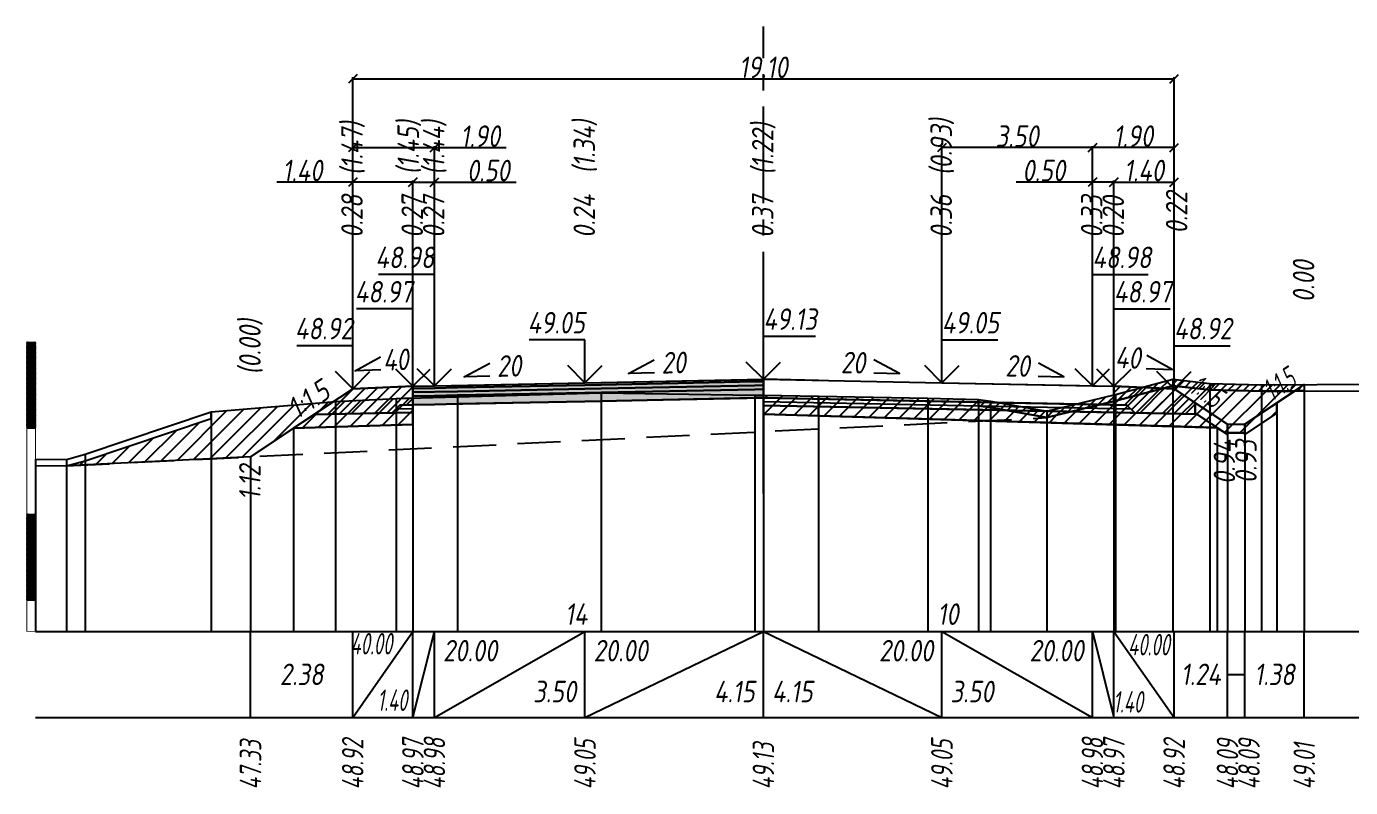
# Model space of a CAD drawing. Extents: x -717 to 1451, y -133302 to 233.
# Drawn here: x 82.3 to 236.2, y -85017.2 to -84928.7 of the extents above; entities that cross this region are included whole.
import ezdxf
from ezdxf.enums import TextEntityAlignment as Align

# ---------------------------------------------------------------- set-up
doc = ezdxf.new("R2010")
doc.units = 0
doc.linetypes.add('осевая2', pattern=[1.125, 0.75, -0.125, 0.125, -0.125])
doc.linetypes.add('штриховая', pattern=[0.75, 0.5, -0.25])
for name, color, linetype in [('Интерполированный поперечник', 2, 'Continuous'), ('Код_514', 1, 'Continuous'), ('Контур_0', 7, 'Continuous'), ('Контур_2521', 7, 'Continuous'), ('Контур_2564', 7, 'Continuous'), ('Контур_2660', 7, 'Continuous'), ('Контур_2665', 7, 'Continuous'), ('Контур_400', 7, 'Continuous'), ('Контур_508', 7, 'Continuous'), ('Контур_512', 7, 'Continuous'), ('Контур_513', 7, 'Continuous'), ('Красный поперечник', 1, 'Continuous'), ('Линейка абсолютных высот', 7, 'Continuous'), ('Объём_2501', 7, 'Continuous'), ('Объём_2564', 7, 'Continuous'), ('Объём_2650', 7, 'Continuous'), ('Объём_2660', 7, 'Continuous'), ('Объём_2661', 7, 'Continuous'), ('Объём_2662', 7, 'Continuous'), ('Объём_2663', 7, 'Continuous'), ('Объём_2664', 7, 'Continuous'), ('Объём_2665', 7, 'Continuous'), ('Объём_2666', 7, 'Continuous'), ('Объём_2753', 7, 'Continuous'), ('Ось', 1, 'осевая2'), ('Откосы', 7, 'Continuous'), ('Отметки покрытия', 7, 'Continuous'), ('Рабочие отметки', 7, 'Continuous'), ('Рабочие отметки доп.', 7, 'Continuous'), ('Слои выравнивания', 7, 'Continuous'), ('Таблица', 7, 'Continuous'), ('Уклоны проезжей части', 7, 'Continuous'), ('Черный поперечник', 3, 'Continuous')]:
    doc.layers.add(name, color=color, linetype=linetype)
for name, color, linetype, true_color in [('Контур_2540', 2, 'Continuous', 0xffff00), ('Контур_2560', 2, 'Continuous', 0xffff00), ('Контур_2561', 7, 'Continuous', 0xff8040), ('Контур_2562', 3, 'Continuous', 0x00ff00), ('Контур_2563', 7, 'Continuous', 0xff8000), ('Контур_2570', 7, 'Continuous', 0x80ff00), ('Контур_2583', 3, 'Continuous', 0x00ff00), ('Контур_2584', 3, 'Continuous', 0x00ff00), ('Контур_2725', 7, 'Continuous', 0x323232), ('Контур_2736', 4, 'Continuous', 0x00ffff), ('Контур_2760', 7, 'Continuous', 0x323232), ('Контур_2761', 7, 'Continuous', 0x323232), ('Контур_2762', 7, 'Continuous', 0x323232), ('Контур_2763', 7, 'Continuous', 0x323232), ('Контур_402', 7, 'Continuous', 0xff6464), ('Контур_703', 4, 'Continuous', 0x00ffff), ('Контур_707', 4, 'Continuous', 0x00ffff), ('Контур_720', 131, 'Continuous', 0xaaffff), ('Объём_2500', 7, 'Continuous', 0xc0c0c0), ('Объём_2520', 7, 'Continuous', 0x80ffff), ('Объём_2540', 2, 'Continuous', 0xffff00), ('Объём_2560', 2, 'Continuous', 0xffff00), ('Объём_2561', 7, 'Continuous', 0xff8040), ('Объём_2562', 3, 'Continuous', 0x00ff00), ('Объём_2563', 7, 'Continuous', 0xff8000), ('Объём_2570', 7, 'Continuous', 0x80ff00), ('Объём_2580', 3, 'Continuous', 0x00ff00), ('Объём_2583', 3, 'Continuous', 0x00ff00), ('Объём_2584', 3, 'Continuous', 0x00ff00), ('Объём_2591', 3, 'Continuous', 0x00ff00), ('Объём_2595', 3, 'Continuous', 0x00ff00), ('Объём_2600', 7, 'Continuous', 0x808000), ('Объём_2746', 2, 'Continuous', 0xffff00)]:
    doc.layers.add(name, color=color, linetype=linetype, true_color=true_color)
doc.styles.get("Standard").update_dxf_attribs({"font": 'txt', "height": 2.5})
doc.styles.add('М', font='romand.shx', dxfattribs={"width": 0.8, "oblique": 10, "height": 2.5})
doc.dimstyles.get("Standard").update_dxf_attribs({"dimtxt": 0.18, "dimasz": 0.18, "dimexe": 0.18, "dimexo": 0.0625, "dimgap": 0.09, "dimtad": 0, "dimtih": 1, "dimtoh": 1, "dimdec": 4, "dimzin": 0, "dimdsep": 46, "dimtxsty": 'Standard', "dimcen": 0.09, "dimadec": 0, "dimazin": 0, "dimtfac": 1, "dimtdec": 4, "dimtofl": 0, "dimtmove": 0, "dimatfit": 3, "dimfxl": 1, "dimtolj": 1, "dimtzin": 0, "dimarcsym": 0})
pattern_1 = [(45.00000125, (3.352654, -2495.907455), (-0.026516505928, 0.026516504769), []), (135.00000034, (3.352654, -2495.907455), (-0.02651650519, -0.026516505506), [])]

# ---------------------------------------------------------------- blocks, each defined once
blk = doc.blocks.new('_Oblique')
at = {"color": 0, "linetype": 'ByBlock', "lineweight": -2}
blk.add_line((-0.5, -0.5), (0.5, 0.5), dxfattribs=at)
blk = doc.blocks.new('*D3339')
at = {"color": 0, "lineweight": -2, "transparency": 16777216}
for p, q in [((208.73, -84970.5), (208.73, -84946.57)), ((215.73, -84970.78), (215.73, -84946.57)), ((208.73, -84946.75), (215.73, -84946.75))]:
    blk.add_line(p, q, dxfattribs=at)
at = {"layer": 'Defpoints', "color": 0, "transparency": 16777216}
for p in [(215.73, -84946.75), (208.73, -84970.56), (215.73, -84970.84)]:
    blk.add_point(p, dxfattribs=at)
at = {"color": 0, "lineweight": -2, "transparency": 16777216, "rotation": 180}
blk.add_blockref('_Oblique', (208.73, -84946.75), dxfattribs=at)
at = {"color": 0, "lineweight": -2, "transparency": 16777216}
blk.add_blockref('_Oblique', (215.73, -84946.75), dxfattribs=at)
at = {"color": 0, "transparency": 16777216, "insert": (212.23, -84945.41), "char_height": 2.5, "width": 0.69, "attachment_point": 5, "style": 'М'}
blk.add_mtext('\\A1;1.40', dxfattribs=at)
blk = doc.blocks.new('*D3340')
at = {"color": 0, "lineweight": -2, "transparency": 16777216}
for p, q in [((120.23, -84970.78), (120.23, -84946.57)), ((127.23, -84970.5), (127.23, -84946.57)), ((120.23, -84946.75), (111.39, -84946.75)), ((127.23, -84946.75), (120.23, -84946.75))]:
    blk.add_line(p, q, dxfattribs=at)
at = {"layer": 'Defpoints', "color": 0, "transparency": 16777216}
for p in [(127.23, -84946.75), (120.23, -84970.84), (127.23, -84970.56)]:
    blk.add_point(p, dxfattribs=at)
at = {"color": 0, "lineweight": -2, "transparency": 16777216, "rotation": 180}
blk.add_blockref('_Oblique', (120.23, -84946.75), dxfattribs=at)
at = {"color": 0, "lineweight": -2, "transparency": 16777216}
blk.add_blockref('_Oblique', (127.23, -84946.75), dxfattribs=at)
at = {"color": 0, "transparency": 16777216, "insert": (114.39, -84945.41), "char_height": 2.5, "width": 0.69, "attachment_point": 5, "style": 'М'}
blk.add_mtext('\\A1;1.40', dxfattribs=at)
blk = doc.blocks.new('*D3341')
at = {"color": 0, "lineweight": -2, "transparency": 16777216}
for p, q in [((206.23, -84970.45), (206.23, -84946.57)), ((208.73, -84970.5), (208.73, -84946.57)), ((206.23, -84946.75), (197.35, -84946.75)), ((208.73, -84946.75), (206.23, -84946.75))]:
    blk.add_line(p, q, dxfattribs=at)
at = {"layer": 'Defpoints', "color": 0, "transparency": 16777216}
for p in [(208.73, -84946.75), (206.23, -84970.51), (208.73, -84970.56)]:
    blk.add_point(p, dxfattribs=at)
at = {"color": 0, "lineweight": -2, "transparency": 16777216, "rotation": 180}
blk.add_blockref('_Oblique', (206.23, -84946.75), dxfattribs=at)
at = {"color": 0, "lineweight": -2, "transparency": 16777216}
blk.add_blockref('_Oblique', (208.73, -84946.75), dxfattribs=at)
at = {"color": 0, "transparency": 16777216, "insert": (200.58, -84945.41), "char_height": 2.5, "width": 0.72, "attachment_point": 5, "style": 'М'}
blk.add_mtext('\\A1;0.50', dxfattribs=at)
blk = doc.blocks.new('*D3342')
at = {"color": 0, "lineweight": -2, "transparency": 16777216}
for p, q in [((127.23, -84970.5), (127.23, -84946.57)), ((129.73, -84970.45), (129.73, -84946.57)), ((127.23, -84946.75), (129.73, -84946.75)), ((129.73, -84946.75), (139.22, -84946.75))]:
    blk.add_line(p, q, dxfattribs=at)
at = {"layer": 'Defpoints', "color": 0, "transparency": 16777216}
for p in [(129.73, -84946.75), (127.23, -84970.56), (129.73, -84970.51)]:
    blk.add_point(p, dxfattribs=at)
at = {"color": 0, "lineweight": -2, "transparency": 16777216, "rotation": 180}
blk.add_blockref('_Oblique', (127.23, -84946.75), dxfattribs=at)
at = {"color": 0, "lineweight": -2, "transparency": 16777216}
blk.add_blockref('_Oblique', (129.73, -84946.75), dxfattribs=at)
at = {"color": 0, "transparency": 16777216, "insert": (136, -84945.41), "char_height": 2.5, "width": 0.72, "attachment_point": 5, "style": 'М'}
blk.add_mtext('\\A1;0.50', dxfattribs=at)
blk = doc.blocks.new('*D3343')
at = {"color": 0, "lineweight": -2, "transparency": 16777216}
for p, q in [((188.73, -84970.1), (188.73, -84942.57)), ((206.23, -84942.75), (188.73, -84942.75)), ((206.23, -84970.45), (206.23, -84942.57))]:
    blk.add_line(p, q, dxfattribs=at)
at = {"layer": 'Defpoints', "color": 0, "transparency": 16777216}
for p in [(188.73, -84942.75), (188.73, -84970.16), (206.23, -84970.51)]:
    blk.add_point(p, dxfattribs=at)
at = {"color": 0, "lineweight": -2, "transparency": 16777216, "rotation": 180}
blk.add_blockref('_Oblique', (188.73, -84942.75), dxfattribs=at)
at = {"color": 0, "lineweight": -2, "transparency": 16777216}
blk.add_blockref('_Oblique', (206.23, -84942.75), dxfattribs=at)
at = {"color": 0, "transparency": 16777216, "insert": (197.48, -84941.41), "char_height": 2.5, "width": 0.75, "attachment_point": 5, "style": 'М'}
blk.add_mtext('\\A1;3.50', dxfattribs=at)
blk = doc.blocks.new('*D3344')
at = {"color": 0, "lineweight": -2, "transparency": 16777216}
for p, q in [((206.23, -84970.45), (206.23, -84942.57)), ((215.73, -84942.75), (206.23, -84942.75)), ((215.73, -84970.78), (215.73, -84942.57))]:
    blk.add_line(p, q, dxfattribs=at)
at = {"layer": 'Defpoints', "color": 0, "transparency": 16777216}
for p in [(206.23, -84942.75), (206.23, -84970.51), (215.73, -84970.84)]:
    blk.add_point(p, dxfattribs=at)
at = {"color": 0, "lineweight": -2, "transparency": 16777216, "rotation": 180}
blk.add_blockref('_Oblique', (206.23, -84942.75), dxfattribs=at)
at = {"color": 0, "lineweight": -2, "transparency": 16777216}
blk.add_blockref('_Oblique', (215.73, -84942.75), dxfattribs=at)
at = {"color": 0, "transparency": 16777216, "insert": (210.98, -84941.41), "char_height": 2.5, "width": 0.69, "attachment_point": 5, "style": 'М'}
blk.add_mtext('\\A1;1.90', dxfattribs=at)
blk = doc.blocks.new('*D3345')
at = {"color": 0, "lineweight": -2, "transparency": 16777216}
for p, q in [((120.23, -84970.78), (120.23, -84942.57)), ((120.23, -84942.75), (129.73, -84942.75)), ((129.73, -84970.45), (129.73, -84942.57)), ((129.73, -84942.75), (138.07, -84942.75))]:
    blk.add_line(p, q, dxfattribs=at)
at = {"layer": 'Defpoints', "color": 0, "transparency": 16777216}
for p in [(129.73, -84942.75), (120.23, -84970.84), (129.73, -84970.51)]:
    blk.add_point(p, dxfattribs=at)
at = {"color": 0, "lineweight": -2, "transparency": 16777216, "rotation": 180}
blk.add_blockref('_Oblique', (120.23, -84942.75), dxfattribs=at)
at = {"color": 0, "lineweight": -2, "transparency": 16777216}
blk.add_blockref('_Oblique', (129.73, -84942.75), dxfattribs=at)
at = {"color": 0, "transparency": 16777216, "insert": (135.07, -84941.41), "char_height": 2.5, "width": 0.69, "attachment_point": 5, "style": 'М'}
blk.add_mtext('\\A1;1.90', dxfattribs=at)
blk = doc.blocks.new('*D3346')
at = {"color": 0, "lineweight": -2, "transparency": 16777216}
for p, q in [((120.23, -84970.78), (120.23, -84934.57)), ((120.23, -84934.75), (215.73, -84934.75)), ((215.73, -84970.78), (215.73, -84934.57))]:
    blk.add_line(p, q, dxfattribs=at)
at = {"layer": 'Defpoints', "color": 0, "transparency": 16777216}
for p in [(215.73, -84934.75), (120.23, -84970.84), (215.73, -84970.84)]:
    blk.add_point(p, dxfattribs=at)
at = {"color": 0, "lineweight": -2, "transparency": 16777216, "rotation": 180}
blk.add_blockref('_Oblique', (120.23, -84934.75), dxfattribs=at)
at = {"color": 0, "lineweight": -2, "transparency": 16777216}
blk.add_blockref('_Oblique', (215.73, -84934.75), dxfattribs=at)
at = {"color": 0, "transparency": 16777216, "insert": (167.98, -84933.41), "char_height": 2.5, "width": 0.81, "attachment_point": 5, "style": 'М'}
blk.add_mtext('\\A1;19.10', dxfattribs=at)

msp = doc.modelspace()

# ---------------------------------------------------------------- hatches: boundary and pattern name
at = {"layer": 'Линейка абсолютных высот'}
h = msp.add_hatch(dxfattribs=at)
h.set_pattern_fill('ANSI37', scale=0.3, style=0)
h.set_pattern_definition(pattern_1)
h.paths.add_polyline_path([(83.353, -84975.361), (83.353, -84965.361), (82.353, -84965.361), (82.353, -84975.361)])
h = msp.add_hatch(dxfattribs=at)
h.set_pattern_fill('ANSI37', scale=0.3, style=0)
h.set_pattern_definition(pattern_1)
h.paths.add_polyline_path([(83.353, -84995.361), (83.353, -84985.361), (82.353, -84985.361), (82.353, -84995.361)])
at = {"layer": 'Объём_2563'}
h = msp.add_hatch(dxfattribs=at)
h.set_pattern_fill('ANSI31', color=256, scale=0.3)
h.paths.add_polyline_path([(120.228, -84970.782), (127.228, -84970.502), (127.228, -84972.652), (125.728, -84972.682), (124.809, -84973.6), (115.728, -84973.782)])
h = msp.add_hatch(dxfattribs=at)
h.set_pattern_fill('ANSI31', color=256, scale=0.3)
h.paths.add_polyline_path([(218.183, -84973.62), (218.369, -84973.745), (211.146, -84973.6), (210.228, -84972.682), (208.728, -84972.652), (208.728, -84970.502), (215.728, -84970.782), (218.183, -84972.419)])
at = {"layer": 'Объём_2570'}
h = msp.add_hatch(dxfattribs=at)
h.set_pattern_fill('ANSI31', color=256, scale=0.2)
h.paths.add_polyline_path([(230.855, -84971.053), (225.872, -84971.073), (219.879, -84970.915), (215.58, -84970.439), (208.925, -84972.212), (200.915, -84974.15), (194.376, -84972.986), (192.994, -84972.789), (192.994, -84972.039), (194.376, -84972.236), (200.915, -84973.4), (208.925, -84971.462), (215.58, -84969.689), (219.879, -84970.165), (225.872, -84970.323), (230.855, -84970.303)])
at = {"layer": 'Объём_2600'}
h = msp.add_hatch(dxfattribs=at)
h.set_pattern_fill('ANSI31', color=6, scale=0.4)
h.paths.add_polyline_path([(227.683, -84972.419), (227.683, -84973.62), (223.933, -84976.12), (223.933, -84975.919), (221.933, -84975.919), (221.933, -84976.12), (220.731, -84975.32), (167.978, -84973.737), (167.978, -84971.55), (174.365, -84971.641), (187.079, -84971.865), (192.994, -84972.039), (192.994, -84972.789), (194.376, -84972.986), (200.915, -84974.15), (208.925, -84972.212), (215.58, -84970.439), (219.879, -84970.915), (225.872, -84971.073), (229.724, -84971.058)])
h = msp.add_hatch(dxfattribs=at)
h.set_pattern_fill('HONEY', color=5, scale=0.3)
h.paths.add_polyline_path([(229.724, -84971.058), (230.855, -84970.303), (230.855, -84971.053)])
h = msp.add_hatch(dxfattribs=at)
h.set_pattern_fill('ANSI31', color=6, scale=0.4)
h.paths.add_polyline_path([(127.228, -84974.959), (113.336, -84975.376), (108.353, -84978.699), (86.959, -84979.75), (89.127, -84979.162), (103.79, -84974.239), (103.79, -84973.489), (118.234, -84972.267), (125.301, -84971.907), (127.228, -84971.861)])
at = {"layer": 'Слои выравнивания'}
for color, points in [(2, [(127.228, -84970.502), (129.728, -84970.452), (132.404, -84970.398), (147.228, -84970.102), (149.135, -84970.064), (166.994, -84969.707), (167.978, -84969.687), (167.978, -84969.937), (166.994, -84969.957), (149.135, -84970.314), (147.228, -84970.352), (132.404, -84970.648), (129.728, -84970.702), (127.228, -84970.752)]), (3, [(127.228, -84970.752), (129.728, -84970.702), (132.404, -84970.648), (147.228, -84970.352), (149.135, -84970.314), (166.994, -84969.957), (167.978, -84969.937), (167.978, -84970.387), (166.994, -84970.407), (149.135, -84970.764), (147.228, -84970.802), (132.404, -84971.098), (129.728, -84971.152), (127.228, -84971.202)]), (4, [(127.228, -84971.202), (129.728, -84971.152), (132.404, -84971.098), (147.228, -84970.802), (149.135, -84970.764), (166.994, -84970.407), (167.978, -84970.387), (167.978, -84970.837), (166.994, -84970.857), (149.135, -84971.214), (147.228, -84971.252), (132.404, -84971.548), (129.728, -84971.602), (127.228, -84971.652)]), (5, [(127.228, -84971.652), (129.728, -84971.602), (132.404, -84971.548), (147.228, -84971.252), (149.135, -84971.214), (166.994, -84970.857), (167.978, -84970.837), (167.978, -84971.837), (166.994, -84971.857), (149.135, -84972.214), (147.228, -84972.252), (132.404, -84972.548), (129.728, -84972.602), (127.228, -84972.652)])]:
    msp.add_hatch(color=color, dxfattribs=at).paths.add_polyline_path(points)

# ---------------------------------------------------------------- linework, layer by layer
at = {"layer": 'Интерполированный поперечник', "linetype": 'штриховая', "ltscale": 10, "flags": 128}
msp.add_lwpolyline([(86.959, -84979.75), (200.915, -84974.15)], dxfattribs=at)
at = {"layer": 'Код_514'}
for p, q in [((108.353, -85009), (108.353, -84999)), ((120.228, -85009), (120.228, -84999)), ((120.228, -85009), (127.228, -84999)), ((127.228, -85009), (127.228, -84999)), ((127.228, -85009), (129.728, -84999)), ((129.728, -85009), (129.728, -84999)), ((129.728, -85009), (147.228, -84999)), ((147.228, -85009), (147.228, -84999)), ((147.228, -85009), (167.978, -84999)), ((167.978, -85009), (167.978, -84999)), ((167.978, -84999), (188.728, -85009)), ((188.728, -85009), (188.728, -84999)), ((188.728, -84999), (206.228, -85009)), ((206.228, -85009), (206.228, -84999)), ((206.228, -84999), (208.728, -85009)), ((208.728, -85009), (208.728, -84999)), ((208.728, -84999), (215.728, -85009)), ((215.728, -85009), (215.728, -84999)), ((221.933, -85009), (221.933, -84999)), ((223.933, -85009), (223.933, -84999)), ((230.855, -85009), (230.855, -84999)), ((221.933, -85004), (223.933, -85004))]:
    msp.add_line(p, q, dxfattribs=at)
at = {"layer": 'Контур_0', "color": 18, "true_color": 0x000000, "flags": 128}
for points in [[(188.728, -84970.102), (208.728, -84970.502), (208.728, -84972.652), (167.978, -84971.837), (167.978, -84969.687), (188.728, -84970.102), (188.728, -84970.102)], [(115.728, -84973.782), (124.809, -84973.6), (125.728, -84972.682), (127.228, -84972.652)], [(125.728, -84972.682), (127.228, -84972.652), (127.228, -84973.552), (124.809, -84973.6), (125.728, -84972.682), (125.728, -84972.682)], [(188.728, -84972.252), (210.228, -84972.682), (211.146, -84973.6), (167.978, -84972.737), (167.978, -84971.837), (188.728, -84972.252), (188.728, -84972.252)], [(208.728, -84972.652), (210.228, -84972.682), (211.146, -84973.6), (218.369, -84973.745)]]:
    msp.add_lwpolyline(points, dxfattribs=at)
at = {"layer": 'Контур_2521', "color": 18, "true_color": 0x000000, "flags": 128}
for points in [[(167.978, -84972.287), (210.687, -84973.141)], [(125.269, -84973.141), (127.228, -84973.102)]]:
    msp.add_lwpolyline(points, dxfattribs=at)
at = {"layer": 'Контур_2540', "flags": 128}
for points in [[(220.416, -84975.31), (167.978, -84973.737), (167.978, -84972.737), (218.369, -84973.745), (220.731, -84975.32), (220.416, -84975.31), (220.416, -84975.31)], [(127.228, -84974.959), (113.336, -84975.376), (115.728, -84973.782), (127.228, -84973.552), (127.228, -84974.959), (127.228, -84974.959)]]:
    msp.add_lwpolyline(points, dxfattribs=at)
at = {"layer": 'Контур_2560', "flags": 128}
for points in [[(120.228, -84970.782), (120.228, -84970.782), (120.228, -84970.782), (127.228, -84970.502)], [(208.728, -84970.502), (215.728, -84970.782), (215.728, -84970.782), (215.728, -84970.782)]]:
    msp.add_lwpolyline(points, dxfattribs=at)
at = {"layer": 'Контур_2561', "flags": 128}
for points in [[(127.228, -84970.502), (127.228, -84970.502), (120.228, -84970.782), (120.228, -84970.782), (127.228, -84970.502)], [(208.728, -84970.502), (208.728, -84970.502), (215.728, -84970.782), (215.728, -84970.782), (208.728, -84970.502)]]:
    msp.add_lwpolyline(points, dxfattribs=at)
at = {"layer": 'Контур_2562', "flags": 128}
for points in [[(120.228, -84970.782), (120.228, -84970.782), (120.228, -84970.782), (120.228, -84970.782), (120.228, -84970.782)], [(215.728, -84970.782), (215.728, -84970.782), (215.728, -84970.782), (215.728, -84970.782), (215.728, -84970.782)]]:
    msp.add_lwpolyline(points, dxfattribs=at)
at = {"layer": 'Контур_2563', "flags": 128}
for points in [[(120.228, -84970.782), (127.228, -84970.502), (127.228, -84972.652), (125.728, -84972.682), (124.809, -84973.6), (115.728, -84973.782), (120.228, -84970.782), (120.228, -84970.782)], [(218.183, -84973.62), (218.369, -84973.745), (211.146, -84973.6), (210.228, -84972.682), (208.728, -84972.652), (208.728, -84970.502), (215.728, -84970.782), (218.183, -84972.419), (218.183, -84973.62), (218.183, -84973.62)]]:
    msp.add_lwpolyline(points, dxfattribs=at)
at = {"layer": 'Контур_2564', "flags": 128}
for points in [[(120.228, -84970.782), (127.228, -84970.502)], [(208.728, -84970.502), (215.728, -84970.782)]]:
    msp.add_lwpolyline(points, dxfattribs=at)
at = {"layer": 'Контур_2570', "flags": 128}
msp.add_lwpolyline([(83.353, -84979.724), (86.959, -84979.75), (86.959, -84979.75), (89.127, -84979.162), (103.79, -84974.239), (103.79, -84973.489), (118.234, -84972.267), (125.301, -84971.907), (132.404, -84971.737), (149.135, -84971.259), (166.994, -84971.536), (167.978, -84971.55), (174.365, -84971.641), (187.079, -84971.865), (192.994, -84972.039), (192.994, -84972.789), (194.376, -84972.986), (200.915, -84974.15), (208.925, -84972.212), (215.58, -84970.439), (219.879, -84970.915), (225.872, -84971.073), (238.781, -84971.022)], dxfattribs=at)
at = {"layer": 'Контур_2583', "flags": 128}
for points in [[(218.183, -84972.419), (221.933, -84974.919), (221.933, -84976.12), (218.183, -84973.62), (218.183, -84972.419)], [(223.933, -84974.919), (227.683, -84972.419), (227.683, -84973.62), (223.933, -84976.12), (223.933, -84974.919)]]:
    msp.add_lwpolyline(points, dxfattribs=at)
at = {"layer": 'Контур_2584', "flags": 128}
msp.add_lwpolyline([(221.933, -84974.919), (223.933, -84974.919), (223.933, -84975.919), (221.933, -84975.919), (221.933, -84974.919)], dxfattribs=at)
at = {"layer": 'Контур_2660', "flags": 128}
for points in [[(167.978, -84973.737), (220.731, -84975.32)], [(113.336, -84975.376), (127.228, -84974.959)]]:
    msp.add_lwpolyline(points, dxfattribs=at)
at = {"layer": 'Контур_2665', "flags": 128}
for points in [[(120.228, -84970.782), (120.228, -84970.782)], [(215.728, -84970.782), (215.728, -84970.782)]]:
    msp.add_lwpolyline(points, dxfattribs=at)
at = {"layer": 'Контур_2725', "flags": 128}
msp.add_lwpolyline([(127.228, -84972.652), (129.728, -84972.602), (132.404, -84972.548), (147.228, -84972.252), (149.135, -84972.214), (166.994, -84971.857), (167.978, -84971.837)], dxfattribs=at)
at = {"layer": 'Контур_2736', "flags": 128}
for points in [[(120.228, -84970.782), (108.353, -84978.699)], [(215.728, -84970.782), (215.728, -84970.782)]]:
    msp.add_lwpolyline(points, dxfattribs=at)
at = {"layer": 'Контур_2760', "flags": 128}
msp.add_lwpolyline([(127.228, -84970.502), (129.728, -84970.452), (132.404, -84970.398), (147.228, -84970.102), (149.135, -84970.064), (166.994, -84969.707), (167.978, -84969.687)], dxfattribs=at)
at = {"layer": 'Контур_2761', "flags": 128}
msp.add_lwpolyline([(127.228, -84970.752), (129.728, -84970.702), (132.404, -84970.648), (147.228, -84970.352), (149.135, -84970.314), (166.994, -84969.957), (167.978, -84969.937)], dxfattribs=at)
at = {"layer": 'Контур_2762', "flags": 128}
msp.add_lwpolyline([(127.228, -84971.202), (129.728, -84971.152), (132.404, -84971.098), (147.228, -84970.802), (149.135, -84970.764), (166.994, -84970.407), (167.978, -84970.387)], dxfattribs=at)
at = {"layer": 'Контур_2763', "flags": 128}
msp.add_lwpolyline([(127.228, -84971.652), (129.728, -84971.602), (132.404, -84971.548), (147.228, -84971.252), (149.135, -84971.214), (166.994, -84970.857), (167.978, -84970.837)], dxfattribs=at)
at = {"layer": 'Контур_400', "flags": 128}
for points in [[(127.228, -84970.502), (129.728, -84970.452), (129.728, -84970.452), (129.728, -84970.452), (129.728, -84970.452), (129.728, -84970.452), (129.728, -84970.452), (147.228, -84970.102), (167.978, -84969.687)], [(167.978, -84969.687), (188.728, -84970.102), (206.228, -84970.452), (206.228, -84970.452), (206.228, -84970.452), (206.228, -84970.452), (206.228, -84970.452), (206.228, -84970.452), (208.728, -84970.502)]]:
    msp.add_lwpolyline(points, dxfattribs=at)
at = {"layer": 'Контур_402', "flags": 128}
msp.add_lwpolyline([(113.336, -84975.376), (127.228, -84974.959), (127.228, -84972.652), (167.978, -84971.837), (167.978, -84973.737), (220.731, -84975.32)], dxfattribs=at)
at = {"layer": 'Контур_508', "flags": 128}
msp.add_lwpolyline([(108.353, -84978.699), (113.336, -84975.376), (127.228, -84974.959), (127.228, -84972.652), (167.978, -84971.837), (167.978, -84973.737), (220.731, -84975.32), (221.933, -84976.12), (221.933, -84975.919), (223.933, -84975.919), (223.933, -84976.12), (227.683, -84973.62), (227.683, -84972.419), (230.855, -84970.303)], dxfattribs=at)
at = {"layer": 'Контур_512', "flags": 128}
for points in [[(167.978, -84973.737), (220.731, -84975.32), (221.933, -84976.12), (221.933, -84975.919), (223.933, -84975.919), (223.933, -84976.12), (227.683, -84973.62), (227.683, -84972.419), (230.855, -84970.303)], [(108.353, -84978.699), (113.336, -84975.376), (127.228, -84974.959)]]:
    msp.add_lwpolyline(points, dxfattribs=at)
at = {"layer": 'Контур_513', "flags": 128}
msp.add_lwpolyline([(108.353, -84978.699), (113.336, -84975.376), (127.228, -84974.959), (127.228, -84972.652), (167.978, -84971.837), (167.978, -84973.737), (220.731, -84975.32), (221.933, -84976.12), (221.933, -84975.919), (223.933, -84975.919), (223.933, -84976.12), (227.683, -84973.62), (227.683, -84972.419), (230.855, -84970.303)], dxfattribs=at)
at = {"layer": 'Контур_703', "flags": 128}
for points in [[(120.228, -84970.782), (108.353, -84978.699)], [(215.728, -84970.782), (215.728, -84970.782)], [(215.728, -84970.782), (221.933, -84974.919)], [(215.728, -84970.782), (221.933, -84974.919)]]:
    msp.add_lwpolyline(points, dxfattribs=at)
at = {"layer": 'Контур_707', "flags": 128}
for points in [[(223.933, -84974.919), (230.138, -84970.782), (230.138, -84970.782), (230.855, -84970.303)], [(223.933, -84974.919), (230.138, -84970.782)], [(230.138, -84970.782), (230.138, -84970.782), (230.855, -84970.303)]]:
    msp.add_lwpolyline(points, dxfattribs=at)
at = {"layer": 'Контур_720', "flags": 128}
msp.add_lwpolyline([(221.933, -84974.919), (223.933, -84974.919)], dxfattribs=at)
at = {"layer": 'Красный поперечник'}
for p, q in [((108.353, -84978.699), (120.228, -84970.782)), ((120.228, -84970.782), (127.228, -84970.502)), ((127.228, -84970.502), (129.728, -84970.452)), ((129.728, -84970.452), (147.228, -84970.102)), ((147.228, -84970.102), (167.978, -84969.687)), ((167.978, -84969.687), (188.728, -84970.102)), ((188.728, -84970.102), (206.228, -84970.452)), ((206.228, -84970.452), (208.728, -84970.502)), ((208.728, -84970.502), (215.728, -84970.782)), ((215.728, -84970.782), (221.933, -84974.919)), ((223.933, -84974.919), (230.855, -84970.303)), ((230.855, -84970.303), (230.855, -84999)), ((227.683, -84972.419), (227.683, -84999)), ((167.978, -84973.737), (167.978, -84999)), ((227.683, -84973.62), (227.683, -84999)), ((113.336, -84975.376), (113.336, -84999)), ((127.228, -84974.959), (127.228, -84999)), ((220.731, -84975.32), (220.731, -84999)), ((221.933, -84974.919), (223.933, -84974.919)), ((221.933, -84975.919), (221.933, -84999)), ((221.933, -84976.12), (221.933, -84999)), ((223.933, -84975.919), (223.933, -84999)), ((223.933, -84976.12), (223.933, -84999)), ((108.353, -84978.699), (108.353, -84999))]:
    msp.add_line(p, q, dxfattribs=at)
at = {"layer": 'Линейка абсолютных высот', "color": 7, "const_width": 0.1, "flags": 128}
for points in [[(83.353, -84975.361), (83.353, -84965.361), (82.353, -84965.361), (82.353, -84975.361), (83.353, -84975.361)], [(83.353, -84985.361), (83.353, -84975.361), (82.353, -84975.361), (82.353, -84985.361), (83.353, -84985.361)], [(83.353, -84995.361), (83.353, -84985.361), (82.353, -84985.361), (82.353, -84995.361), (83.353, -84995.361)], [(83.353, -84999), (83.353, -84995.361), (82.353, -84995.361), (82.353, -84999), (83.353, -84999)]]:
    msp.add_lwpolyline(points, dxfattribs=at)
at = {"layer": 'Объём_2500', "color": 18, "true_color": 0x000000, "flags": 128}
msp.add_lwpolyline([(188.728, -84970.102), (208.728, -84970.502), (208.728, -84972.652), (167.978, -84971.837), (167.978, -84969.687), (188.728, -84970.102), (188.728, -84970.102)], dxfattribs=at)
at = {"layer": 'Объём_2501', "flags": 128}
for points in [[(127.228, -84970.502), (129.728, -84970.452), (129.728, -84970.452), (129.728, -84970.452), (129.728, -84970.452), (129.728, -84970.452), (129.728, -84970.452), (147.228, -84970.102), (167.978, -84969.687)], [(167.978, -84969.687), (188.728, -84970.102), (206.228, -84970.452), (206.228, -84970.452), (206.228, -84970.452), (206.228, -84970.452), (206.228, -84970.452), (206.228, -84970.452), (208.728, -84970.502)]]:
    msp.add_lwpolyline(points, dxfattribs=at)
at = {"layer": 'Объём_2520', "color": 250, "flags": 128}
for points in [[(125.728, -84972.682), (127.228, -84972.652), (127.228, -84973.552), (124.809, -84973.6), (125.728, -84972.682), (125.728, -84972.682)], [(188.728, -84972.252), (210.228, -84972.682), (211.146, -84973.6), (167.978, -84972.737), (167.978, -84971.837), (188.728, -84972.252), (188.728, -84972.252)]]:
    msp.add_lwpolyline(points, dxfattribs=at)
at = {"layer": 'Объём_2540', "flags": 128}
for points in [[(220.416, -84975.31), (167.978, -84973.737), (167.978, -84972.737), (218.369, -84973.745), (220.731, -84975.32), (220.416, -84975.31), (220.416, -84975.31)], [(127.228, -84974.959), (113.336, -84975.376), (115.728, -84973.782), (127.228, -84973.552), (127.228, -84974.959), (127.228, -84974.959)]]:
    msp.add_lwpolyline(points, dxfattribs=at)
at = {"layer": 'Объём_2560', "flags": 128}
for points in [[(120.228, -84970.782), (120.228, -84970.782), (120.228, -84970.782), (127.228, -84970.502)], [(208.728, -84970.502), (215.728, -84970.782), (215.728, -84970.782), (215.728, -84970.782)]]:
    msp.add_lwpolyline(points, dxfattribs=at)
at = {"layer": 'Объём_2561', "flags": 128}
for points in [[(127.228, -84970.502), (127.228, -84970.502), (120.228, -84970.782), (120.228, -84970.782), (127.228, -84970.502)], [(208.728, -84970.502), (208.728, -84970.502), (215.728, -84970.782), (215.728, -84970.782), (208.728, -84970.502)]]:
    msp.add_lwpolyline(points, dxfattribs=at)
at = {"layer": 'Объём_2562', "flags": 128}
for points in [[(120.228, -84970.782), (120.228, -84970.782), (120.228, -84970.782), (120.228, -84970.782), (120.228, -84970.782)], [(215.728, -84970.782), (215.728, -84970.782), (215.728, -84970.782), (215.728, -84970.782), (215.728, -84970.782)]]:
    msp.add_lwpolyline(points, dxfattribs=at)
at = {"layer": 'Объём_2563', "color": 250, "flags": 128}
for points in [[(120.228, -84970.782), (127.228, -84970.502), (127.228, -84972.652), (125.728, -84972.682), (124.809, -84973.6), (115.728, -84973.782), (120.228, -84970.782), (120.228, -84970.782)], [(218.183, -84973.62), (218.369, -84973.745), (211.146, -84973.6), (210.228, -84972.682), (208.728, -84972.652), (208.728, -84970.502), (215.728, -84970.782), (218.183, -84972.419), (218.183, -84973.62), (218.183, -84973.62)]]:
    msp.add_lwpolyline(points, dxfattribs=at)
at = {"layer": 'Объём_2564', "flags": 128}
for points in [[(120.228, -84970.782), (127.228, -84970.502)], [(208.728, -84970.502), (215.728, -84970.782)]]:
    msp.add_lwpolyline(points, dxfattribs=at)
at = {"layer": 'Объём_2570', "flags": 128}
msp.add_lwpolyline([(230.855, -84971.053), (225.872, -84971.073), (219.879, -84970.915), (215.58, -84970.439), (208.925, -84972.212), (200.915, -84974.15), (194.376, -84972.986), (192.994, -84972.789), (192.994, -84972.039), (194.376, -84972.236), (200.915, -84973.4), (208.925, -84971.462), (215.58, -84969.689), (219.879, -84970.165), (225.872, -84970.323), (230.855, -84970.303), (230.855, -84971.053), (230.855, -84971.053)], dxfattribs=at)
at = {"layer": 'Объём_2580', "flags": 128}
for points in [[(215.728, -84970.782), (218.183, -84972.419)], [(227.683, -84972.419), (230.138, -84970.782)], [(230.138, -84970.782), (230.138, -84970.782), (230.855, -84970.303)]]:
    msp.add_lwpolyline(points, dxfattribs=at)
at = {"layer": 'Объём_2583', "flags": 128}
for points in [[(218.183, -84972.419), (221.933, -84974.919), (221.933, -84976.12), (218.183, -84973.62), (218.183, -84972.419)], [(223.933, -84974.919), (227.683, -84972.419), (227.683, -84973.62), (223.933, -84976.12), (223.933, -84974.919)]]:
    msp.add_lwpolyline(points, dxfattribs=at)
at = {"layer": 'Объём_2584', "flags": 128}
msp.add_lwpolyline([(221.933, -84974.919), (223.933, -84974.919), (223.933, -84975.919), (221.933, -84975.919), (221.933, -84974.919)], dxfattribs=at)
at = {"layer": 'Объём_2591', "flags": 128}
for points in [[(218.183, -84972.419), (221.933, -84974.919)], [(223.933, -84974.919), (227.683, -84972.419)]]:
    msp.add_lwpolyline(points, dxfattribs=at)
at = {"layer": 'Объём_2595', "flags": 128}
msp.add_lwpolyline([(221.933, -84974.919), (223.933, -84974.919)], dxfattribs=at)
at = {"layer": 'Объём_2600', "color": 5, "flags": 128}
msp.add_lwpolyline([(229.724, -84971.058), (230.855, -84970.303), (230.855, -84971.053), (229.724, -84971.058), (229.724, -84971.058)], dxfattribs=at)
at = {"layer": 'Объём_2650', "color": 6, "flags": 128}
for points in [[(227.683, -84972.419), (227.683, -84973.62), (223.933, -84976.12), (223.933, -84975.919), (221.933, -84975.919), (221.933, -84976.12), (220.731, -84975.32), (167.978, -84973.737), (167.978, -84971.55), (174.365, -84971.641), (187.079, -84971.865), (192.994, -84972.039), (192.994, -84972.789), (194.376, -84972.986), (200.915, -84974.15), (208.925, -84972.212), (215.58, -84970.439), (219.879, -84970.915), (225.872, -84971.073), (229.724, -84971.058), (227.683, -84972.419), (227.683, -84972.419)], [(127.228, -84974.959), (113.336, -84975.376), (108.353, -84978.699), (86.959, -84979.75), (89.127, -84979.162), (103.79, -84974.239), (103.79, -84973.489), (118.234, -84972.267), (125.301, -84971.907), (127.228, -84971.861), (127.228, -84974.959), (127.228, -84974.959)]]:
    msp.add_lwpolyline(points, dxfattribs=at)
at = {"layer": 'Объём_2660', "flags": 128}
for points in [[(167.978, -84973.737), (220.731, -84975.32)], [(113.336, -84975.376), (127.228, -84974.959)]]:
    msp.add_lwpolyline(points, dxfattribs=at)
at = {"layer": 'Объём_2661', "flags": 128}
for points in [[(120.228, -84970.782), (108.353, -84978.699)], [(215.728, -84970.782), (221.933, -84974.919)]]:
    msp.add_lwpolyline(points, dxfattribs=at)
at = {"layer": 'Объём_2662', "flags": 128}
msp.add_lwpolyline([(223.933, -84974.919), (230.138, -84970.782), (230.855, -84970.303)], dxfattribs=at)
at = {"layer": 'Объём_2663', "flags": 128}
msp.add_lwpolyline([(221.933, -84974.919), (223.933, -84974.919)], dxfattribs=at)
at = {"layer": 'Объём_2664', "flags": 128}
msp.add_lwpolyline([(221.933, -84974.919), (223.933, -84974.919)], dxfattribs=at)
at = {"layer": 'Объём_2665', "flags": 128}
for points in [[(120.228, -84970.782), (120.228, -84970.782)], [(215.728, -84970.782), (215.728, -84970.782)]]:
    msp.add_lwpolyline(points, dxfattribs=at)
at = {"layer": 'Объём_2666', "flags": 128}
for points in [[(120.228, -84970.782), (108.353, -84978.699)], [(215.728, -84970.782), (215.728, -84970.782)]]:
    msp.add_lwpolyline(points, dxfattribs=at)
at = {"layer": 'Объём_2746', "flags": 128}
for points in [[(223.933, -84975.919), (221.933, -84975.919), (221.933, -84976.12), (220.731, -84975.32), (174.365, -84973.929), (174.365, -84971.641), (187.079, -84971.865), (192.994, -84972.039), (192.994, -84972.789), (194.376, -84972.986), (200.915, -84974.15), (208.925, -84972.212), (214.481, -84970.732), (215.728, -84970.782), (221.933, -84974.919), (223.933, -84974.919), (227.683, -84972.419), (227.683, -84973.62), (223.933, -84976.12), (223.933, -84975.919), (223.933, -84975.919)], [(118.234, -84972.267), (125.301, -84971.907), (125.301, -84975.017), (113.336, -84975.376), (117.966, -84972.29), (118.234, -84972.267), (118.234, -84972.267)]]:
    msp.add_lwpolyline(points, dxfattribs=at)
at = {"layer": 'Объём_2753', "flags": 128}
msp.add_lwpolyline([(174.365, -84969.815), (167.978, -84969.687)], dxfattribs=at)
at = {"layer": 'Ось', "ltscale": 15}
msp.add_line((167.978, -84982.971), (167.978, -84928.658), dxfattribs=at)
at = {"layer": 'Отметки покрытия', "color": 1}
for p, q in [((129.728, -84957.502), (123.228, -84957.502)), ((129.728, -84970.452), (129.728, -84957.502)), ((206.228, -84970.452), (206.228, -84957.502)), ((206.228, -84957.502), (212.728, -84957.502)), ((127.228, -84961.502), (120.678, -84961.502)), ((127.228, -84970.502), (127.228, -84961.502)), ((208.728, -84970.502), (208.728, -84961.502)), ((208.728, -84961.502), (215.278, -84961.502)), ((167.978, -84969.687), (167.978, -84964.687)), ((167.978, -84964.687), (174.028, -84964.687)), ((120.228, -84965.782), (113.728, -84965.782)), ((120.228, -84970.782), (120.228, -84965.782)), ((147.228, -84965.102), (140.728, -84965.102)), ((147.228, -84970.102), (147.228, -84965.102)), ((188.728, -84970.102), (188.728, -84965.102)), ((188.728, -84965.102), (195.228, -84965.102)), ((215.728, -84970.782), (215.728, -84965.782)), ((215.728, -84965.782), (222.228, -84965.782)), ((147.228, -84970.102), (145.228, -84968.102)), ((147.228, -84970.102), (149.228, -84968.102)), ((167.978, -84969.687), (165.978, -84967.687)), ((167.978, -84969.687), (169.978, -84967.687)), ((188.728, -84970.102), (186.728, -84968.102)), ((188.728, -84970.102), (190.728, -84968.102)), ((120.228, -84970.782), (118.228, -84968.782)), ((120.228, -84970.782), (122.228, -84968.782)), ((127.228, -84970.502), (125.228, -84968.502)), ((127.228, -84970.502), (129.228, -84968.502)), ((129.728, -84970.452), (127.728, -84968.452)), ((129.728, -84970.452), (131.728, -84968.452)), ((206.228, -84970.452), (204.228, -84968.452)), ((206.228, -84970.452), (208.228, -84968.452)), ((208.728, -84970.502), (206.728, -84968.502)), ((208.728, -84970.502), (210.728, -84968.502)), ((215.728, -84970.782), (213.728, -84968.782)), ((215.728, -84970.782), (217.728, -84968.782))]:
    msp.add_line(p, q, dxfattribs=at)
at = {"layer": 'Слои выравнивания'}
for p, q in [((127.228, -84970.502), (127.228, -84999)), ((167.978, -84969.687), (167.978, -84999)), ((208.728, -84970.502), (208.728, -84999))]:
    msp.add_line(p, q, dxfattribs=at)
at = {"layer": 'Слои выравнивания', "color": 2, "flags": 128}
msp.add_lwpolyline([(127.228, -84970.502), (129.728, -84970.452), (132.404, -84970.398), (147.228, -84970.102), (149.135, -84970.064), (166.994, -84969.707), (167.978, -84969.687), (167.978, -84969.937), (166.994, -84969.957), (149.135, -84970.314), (147.228, -84970.352), (132.404, -84970.648), (129.728, -84970.702), (127.228, -84970.752)], close=True, dxfattribs=at)
at = {"layer": 'Слои выравнивания', "color": 3, "flags": 128}
msp.add_lwpolyline([(127.228, -84970.752), (129.728, -84970.702), (132.404, -84970.648), (147.228, -84970.352), (149.135, -84970.314), (166.994, -84969.957), (167.978, -84969.937), (167.978, -84970.387), (166.994, -84970.407), (149.135, -84970.764), (147.228, -84970.802), (132.404, -84971.098), (129.728, -84971.152), (127.228, -84971.202)], close=True, dxfattribs=at)
at = {"layer": 'Слои выравнивания', "color": 4, "flags": 128}
msp.add_lwpolyline([(127.228, -84971.202), (129.728, -84971.152), (132.404, -84971.098), (147.228, -84970.802), (149.135, -84970.764), (166.994, -84970.407), (167.978, -84970.387), (167.978, -84970.837), (166.994, -84970.857), (149.135, -84971.214), (147.228, -84971.252), (132.404, -84971.548), (129.728, -84971.602), (127.228, -84971.652)], close=True, dxfattribs=at)
at = {"layer": 'Слои выравнивания', "color": 5, "flags": 128}
msp.add_lwpolyline([(127.228, -84971.652), (129.728, -84971.602), (132.404, -84971.548), (147.228, -84971.252), (149.135, -84971.214), (166.994, -84970.857), (167.978, -84970.837), (167.978, -84971.837), (166.994, -84971.857), (149.135, -84972.214), (147.228, -84972.252), (132.404, -84972.548), (129.728, -84972.602), (127.228, -84972.652)], close=True, dxfattribs=at)
at = {"layer": 'Таблица'}
for p, q in [((83.353, -84999), (255.855, -84999)), ((83.353, -85009), (255.855, -85009))]:
    msp.add_line(p, q, dxfattribs=at)
at = {"layer": 'Уклоны проезжей части', "color": 1, "flags": 128}
for points in [[(123.502, -84968.592), (120.505, -84968.712), (123.442, -84967.094)], [(136.186, -84969.324), (133.187, -84969.384), (136.156, -84967.824)], [(155.311, -84968.942), (152.312, -84969.002), (155.281, -84967.442)], [(180.8, -84968.942), (183.8, -84969.002), (180.83, -84967.442)], [(199.925, -84969.324), (202.925, -84969.384), (199.955, -84967.824)], [(212.493, -84968.414), (215.491, -84968.534), (212.553, -84966.915)]]:
    msp.add_lwpolyline(points, dxfattribs=at)
at = {"layer": 'Черный поперечник', "color": 7}
for p, q in [((215.58, -84969.689), (215.58, -84999)), ((219.879, -84970.165), (219.879, -84999)), ((225.872, -84970.323), (225.872, -84999)), ((118.234, -84972.267), (118.234, -84999)), ((125.301, -84971.907), (125.301, -84999)), ((132.404, -84971.737), (132.404, -84999)), ((149.135, -84971.259), (149.135, -84999)), ((166.994, -84971.536), (166.994, -84999)), ((167.978, -84971.55), (167.978, -84999)), ((174.365, -84971.641), (174.365, -84999)), ((187.079, -84971.865), (187.079, -84999)), ((192.994, -84972.039), (192.994, -84999)), ((194.376, -84972.236), (194.376, -84999)), ((208.925, -84971.462), (208.925, -84999)), ((103.79, -84973.489), (103.79, -84999)), ((200.915, -84973.4), (200.915, -84999)), ((89.127, -84978.412), (89.127, -84999)), ((83.353, -84978.974), (83.353, -84999)), ((86.959, -84979), (86.959, -84999))]:
    msp.add_line(p, q, dxfattribs=at)
at = {"layer": 'Черный поперечник', "flags": 128}
msp.add_lwpolyline([(83.353, -84978.974), (86.959, -84979), (89.127, -84978.412), (103.79, -84973.489), (118.234, -84972.267), (125.301, -84971.907), (132.404, -84971.737), (149.135, -84971.259), (166.994, -84971.536), (167.978, -84971.55), (174.365, -84971.641), (187.079, -84971.865), (192.994, -84972.039), (194.376, -84972.236), (200.915, -84973.4), (208.925, -84971.462), (215.58, -84969.689), (219.879, -84970.165), (225.872, -84970.323), (238.781, -84970.272), (252.104, -84969.637), (255.855, -84969.506)], dxfattribs=at)

# ---------------------------------------------------------------- texts
at = {"layer": 'Код_514', "style": 'М', "oblique": 10}
for s, width, p in [('40.00', 0.6, (119.985, -84999.192)), ('20.00', 0.8, (130.728, -85000)), ('20.00', 0.8, (148.228, -85000))]:
    msp.add_text(s, height=2.5, dxfattribs=dict(at, width=width)).set_placement(p, align=Align.TOP_LEFT)
for s, width, p in [('20.00', 0.8, (187.728, -85000)), ('20.00', 0.8, (205.228, -85000)), ('40.00', 0.6, (215.228, -84999.3))]:
    msp.add_text(s, height=2.5, dxfattribs=dict(at, width=width)).set_placement(p, align=Align.TOP_RIGHT)
at = {"layer": 'Код_514', "style": 'М', "oblique": 10, "width": 0.8}
for s, p in [('2.38', (114.29, -85004)), ('1.24', (218.83, -85004)), ('1.38', (227.394, -85004))]:
    msp.add_text(s, height=2.5, dxfattribs=at).set_placement(p, align=Align.MIDDLE_CENTER)
at = {"layer": 'Код_514', "style": 'М', "oblique": 10}
for s, width, p in [('3.50', 0.8, (146.228, -85008)), ('4.15', 0.8, (166.978, -85008)), ('1.40', 0.6, (126.583, -85009.006))]:
    msp.add_text(s, height=2.5, dxfattribs=dict(at, width=width)).set_placement(p, align=Align.BOTTOM_RIGHT)
for s, width, p in [('4.15', 0.8, (168.978, -85008)), ('3.50', 0.8, (189.728, -85008)), ('1.40', 0.6, (208.627, -85009.201))]:
    msp.add_text(s, height=2.5, dxfattribs=dict(at, width=width)).set_placement(p, align=Align.BOTTOM_LEFT)
at = {"layer": 'Код_514', "style": 'М', "oblique": 10, "width": 0.7}
for s, p in [('48.97', (127.228, -85017.382)), ('48.98', (129.728, -85017.382)), ('48.98', (206.228, -85017.382)), ('48.97', (208.728, -85017.382)), ('47.33', (108.353, -85017.382)), ('48.92', (120.228, -85017.382)), ('49.05', (147.228, -85017.382)), ('49.13', (167.978, -85017.382)), ('49.05', (188.728, -85017.382)), ('48.92', (215.728, -85017.382)), ('48.09', (221.933, -85017.382)), ('48.09', (224.433, -85017.382)), ('49.01', (230.855, -85017.382))]:
    msp.add_text(s, height=2.5, rotation=90, dxfattribs=at).set_placement(p, align=Align.MIDDLE_LEFT)
at = {"layer": 'Откосы', "color": 1, "style": 'М', "oblique": 10}
for s, rotation, width, p in [('40', 2.29061, 0.8, (125.326, -84969.407)), ('20', 1.14576, 0.8, (157.583, -84969.751)), ('20', 358.85423, 0.8, (178.373, -84969.751)), ('40', 357.70938, 0.8, (210.292, -84969.173)), ('20', 1.14576, 0.8, (138.458, -84970.133)), ('20', 358.85423, 0.8, (197.498, -84970.133)), ('1:1.5', 33.69007, 0.6, (229.052, -84971.898)), ('1:1.5', 33.69007, 0.8, (116.226, -84973.664)), ('1:1.5', 326.30994, 0.6, (218.412, -84972.757))]:
    msp.add_text(s, height=2.5, rotation=rotation, dxfattribs=dict(at, width=width)).set_placement(p, align=Align.BOTTOM_CENTER)
at = {"layer": 'Отметки покрытия', "color": 1, "style": 'М', "oblique": 10, "width": 0.8}
for s, p in [('48.98', (129.728, -84957.509)), ('48.97', (127.228, -84961.509)), ('49.05', (147.228, -84965.109)), ('48.92', (120.228, -84965.789))]:
    msp.add_text(s, height=2.5, dxfattribs=at).set_placement(p, align=Align.BOTTOM_RIGHT)
for s, p in [('48.98', (206.228, -84957.509)), ('48.97', (208.728, -84961.509)), ('49.13', (167.978, -84964.694)), ('49.05', (188.728, -84965.109)), ('48.92', (215.728, -84965.789))]:
    msp.add_text(s, height=2.5, dxfattribs=at).set_placement(p, align=Align.BOTTOM_LEFT)
at = {"layer": 'Рабочие отметки', "color": 1, "style": 'М', "oblique": 10, "width": 0.8}
for s, p in [('0.28', (120.15, -84953.252)), ('0.27', (127.15, -84953.252)), ('0.27', (129.65, -84953.252)), ('0.37', (167.9, -84953.252)), ('0.33', (206.15, -84953.252)), ('0.24', (147.15, -84953.252)), ('0.36', (188.65, -84953.252)), ('0.20', (208.65, -84953.252)), ('0.00', (230.777, -84960.734))]:
    msp.add_text(s, height=2.5, rotation=90, dxfattribs=at).set_placement(p, align=Align.MIDDLE_LEFT)
for s, p in [('0.22', (216.023, -84947.847)), ('0.94', (221.575, -84976.741)), ('0.93', (224.075, -84976.741)), ('1.12', (108.275, -84979.63))]:
    msp.add_text(s, height=2.5, rotation=90, dxfattribs=at).set_placement(p, align=Align.MIDDLE_RIGHT)
at = {"layer": 'Рабочие отметки доп.', "color": 1, "style": 'М', "oblique": 10, "width": 0.8}
for s, p in [('(1.47)', (120.15, -84945.952)), ('(1.45)', (126.686, -84945.856)), ('(1.44)', (129.65, -84945.902)), ('(1.34)', (147.15, -84945.752)), ('(1.22)', (167.9, -84945.902)), ('(0.93)', (188.65, -84945.952)), ('(0.00)', (108.275, -84969.13))]:
    msp.add_text(s, height=2.5, rotation=90, dxfattribs=at).set_placement(p, align=Align.MIDDLE_LEFT)
at = {"layer": 'Слои выравнивания', "style": 'М', "oblique": 10, "width": 0.8}
for s, p in [('14', (146.213, -84999)), ('10', (189.447, -84999))]:
    msp.add_text(s, height=2.5, dxfattribs=at).set_placement(p, align=Align.BOTTOM_CENTER)

# ---------------------------------------------------------------- dimensions: what is measured, and where the dimension line sits
at = {"color": 5}
for base, p1, picture, middle in [((215.728, -84934.749), (120.228, -84970.844), '*D3346', (167.978, -84933.409)), ((215.728, -84946.749), (208.728, -84970.564), '*D3339', (212.228, -84945.409))]:
    dim = msp.add_linear_dim(base=base, p1=p1, p2=(215.728, -84970.844), angle=180, dimstyle='Standard', override={"dimtxt": 2.5, "dimasz": 1, "dimtad": 1, "dimdec": 2, "dimlfac": 0.2, "dimtxsty": 'М', "dimblk1": 'Oblique', "dimblk2": 'Oblique', "dimsah": 1}, dxfattribs=at)
    dim.commit()
    dim.dimension.update_dxf_attribs({"geometry": picture, "text_midpoint": middle})
for base, p1, p2, picture, middle in [((129.728, -84942.749), (120.228, -84970.844), (129.728, -84970.514), '*D3345', (135.069, -84942.749)), ((127.228, -84946.749), (120.228, -84970.844), (127.228, -84970.564), '*D3340', (114.392, -84946.749)), ((129.728, -84946.749), (127.228, -84970.564), (129.728, -84970.514), '*D3342', (135.998, -84946.749)), ((208.728, -84946.749), (206.228, -84970.514), (208.728, -84970.564), '*D3341', (200.577, -84946.749))]:
    dim = msp.add_linear_dim(base=base, p1=p1, p2=p2, angle=180, dimstyle='Standard', override={"dimtxt": 2.5, "dimasz": 1, "dimtad": 1, "dimdec": 2, "dimlfac": 0.2, "dimtxsty": 'М', "dimblk1": 'Oblique', "dimblk2": 'Oblique', "dimsah": 1}, dxfattribs=at)
    dim.commit()
    dim.dimension.update_dxf_attribs({"geometry": picture, "text_midpoint": middle, "dimtype": 160})
for base, p1, p2, picture, middle in [((188.728, -84942.749), (206.228, -84970.514), (188.728, -84970.164), '*D3343', (197.478, -84941.409)), ((206.228, -84942.749), (215.728, -84970.844), (206.228, -84970.514), '*D3344', (210.978, -84941.409))]:
    dim = msp.add_linear_dim(base=base, p1=p1, p2=p2, dimstyle='Standard', override={"dimtxt": 2.5, "dimasz": 1, "dimtad": 1, "dimdec": 2, "dimlfac": 0.2, "dimtxsty": 'М', "dimblk1": 'Oblique', "dimblk2": 'Oblique', "dimsah": 1}, dxfattribs=at)
    dim.commit()
    dim.dimension.update_dxf_attribs({"geometry": picture, "text_midpoint": middle})

doc.saveas('drawing.dxf')
